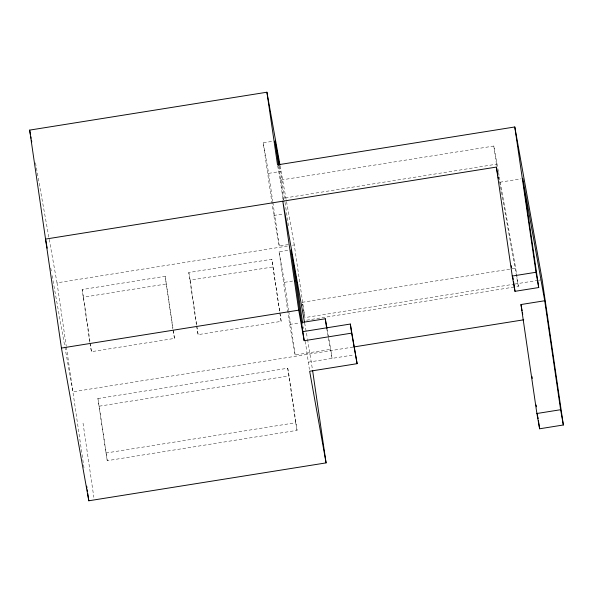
<?xml version="1.0" encoding="UTF-8"?>
<svg xmlns="http://www.w3.org/2000/svg" width="593" height="593" viewBox="0 0 593 593"><rect width="100%" height="100%" fill="white"/><g stroke="black" fill="none" stroke-linecap="round" stroke-linejoin="round"><path stroke-width="0.44" stroke-dasharray="2.96 2.22" d="M288.376 244.553L279.251 246.013L273.781 215.467L263.181 142.817L273.217 141.216M263.181 142.817L268.651 173.364L280.519 171.466L284.885 201.435M277.68 165.766L280.252 180.139L493.799 146.034L498.372 171.562M280.252 180.139L282.905 198.299L496.445 164.194L496.771 166.018M273.781 215.467L282.905 214.006M500.01 182.207L520.995 178.856M35.513 162.838L57.017 282.839L287.894 245.962M292.46 245.228L294.284 244.939L304.884 317.589L513.864 284.21M326.587 327.84L332.065 358.38L330.738 349.299L295.151 354.985L289.673 324.438L279.073 251.795L289.117 250.187M89.81 342.228L82.13 289.554L165.173 276.294L174.49 338.418L91.448 351.679L90.077 344.044M196.476 325.186L188.796 272.521L271.839 259.252L281.156 321.376L198.114 334.645L196.743 327.002M82.13 289.554L83.494 297.189L166.537 283.928M188.796 272.521L190.16 280.155L273.21 266.894M279.073 251.795L284.551 282.335L293.676 280.882M302.148 302.319L515.688 268.206L518.341 286.375L515.599 286.812M514.776 284.062L537.592 280.422M538.503 280.274L541.239 279.837M306.625 320.19L514.687 286.953M289.673 324.438L299.71 322.837M353.072 347.061L72.917 391.81L51.902 274.537M308.338 362.175L353.962 354.881M97.919 398.548L287.738 368.231L289.102 375.866L297.056 430.355L107.237 460.672L97.919 398.548L107.237 460.672M99.29 406.183L289.102 375.866M105.873 453.037L295.685 422.72L297.056 430.355M498.535 172.474L499.187 176.121M499.35 177.033L515.688 268.206M499.551 181.517L518.341 286.375M327.195 329.538L330.738 349.299M280.111 165.847L294.284 244.939M279.548 166.077L280.519 171.466M303.757 311.303L302.467 304.113L302.675 305.951M303.92 312.2L304.565 315.795M282.905 198.299L283.224 200.093M304.646 323.007L307.411 338.462M307.574 339.366L312.452 369.483M281.156 321.376L271.839 259.252M173.119 330.783L174.49 338.418M50.761 268.177L51.25 270.905M493.799 146.034L496.445 164.194M285.018 202.346L288.598 226.86M303.171 326.758L303.438 328.574M305.291 341.286L309.398 369.439M278.754 166.351L283.654 199.952M268.651 173.364L272.758 201.516M272.891 202.421L279.251 246.013M284.551 282.335L288.658 310.487M288.791 311.399L295.151 354.985M287.738 368.231L295.685 422.72M190.16 280.155L198.114 334.645M165.173 276.294L172.852 328.959M83.494 297.189L91.448 351.679M83.035 423.18L93.857 497.334M57.017 282.839L66.231 346.023M66.364 346.942L83.998 467.818"/><path stroke-width="0.89" d="M312.585 370.395L326.083 462.888L88.809 500.781L61.442 348.061L29.65 130.112L266.917 92.219L279.948 164.943M563.35 424.988L560.615 409.719L544.715 300.747L520.988 304.535L536.887 413.506L539.623 428.783L563.35 424.988L542.15 279.696L514.791 126.969L277.517 164.869L266.917 92.219M497.809 175.165L496.363 167.085L45.55 239.09L47.173 248.178M294.588 280.734L296.411 280.445L302.638 323.126M61.442 348.061L298.716 310.161L304.187 340.708L351.642 333.133L357.112 363.672L309.665 371.255L326.083 462.888M512.256 276.056L535.983 272.269L538.718 287.538L514.991 291.326L512.256 276.056L496.363 167.085M301.541 322.548L325.268 318.76L327.039 328.641M302.86 331.628L350.315 324.045L357.112 363.672M353.984 346.92L523.723 319.805M536.887 413.506L560.615 409.719M544.715 300.747L522.826 178.567L538.718 287.538M498.127 176.966L498.454 178.76M520.988 304.535L522.114 310.821M522.44 312.622L522.759 314.416M279.392 165.18L275.041 140.926L278.621 165.44M304.483 322.095L282.817 201.19L298.716 310.161M296.411 280.445L290.941 249.898L304.187 340.708M29.65 130.112L30.465 134.655M30.792 136.479L31.118 138.295M31.444 140.111L31.77 141.927M514.791 126.969L535.983 272.269M532.01 376.585L532.277 378.416M536.146 404.975L536.42 406.805M537.354 413.21L537.621 415.041M537.888 416.879L538.155 418.71M538.422 420.541L539.623 428.783M511.255 265.686L511.522 267.517M512.989 277.591L513.256 279.422M513.523 281.252L514.991 291.326M350.315 324.045L351.642 333.133M325.268 318.76L326.587 327.84M86.674 486.134L86.941 487.965M87.208 489.796L87.475 491.627M87.742 493.458L88.809 500.781"/></g></svg>
